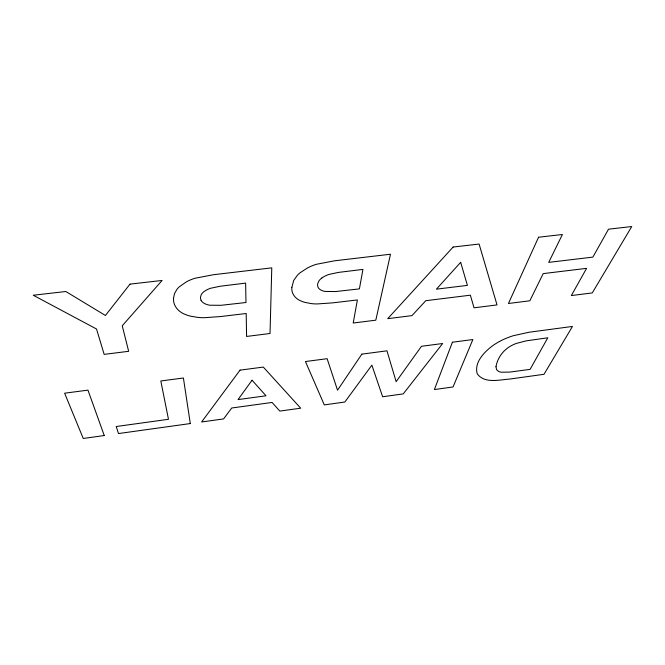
<?xml version="1.0" encoding="UTF-8"?>
<svg xmlns="http://www.w3.org/2000/svg" width="665" height="665" viewBox="0 0 665 665"><rect width="100%" height="100%" fill="white"/><g stroke="black" fill="none" stroke-linecap="round" stroke-linejoin="round"><path stroke-width="1" d="M321.744 278.086L322.808 277.347A17.165 9.077 -12.7 0 1 329.059 274.396L338.477 272.409L362.94 269.4L359.399 288.884L335.476 291.561L324.869 291.42A16.218 8.57 -12.7 0 1 317.745 286.54L317.579 284.795A21.895 11.563 -12.9 0 1 317.77 283.498L318.967 280.871A14.938 7.905 -12.6 0 1 321.744 278.086M499.631 341.411L501.61 340.389A34.347 14.189 -17.1 0 1 513.405 335.684L529.049 332.242L572.465 326.44L544.003 374.295L509.905 379.042C499.382 379.74 484.461 383.938 477.212 373.747C473.945 362.159 484.66 351.536 493.272 345.285A41.488 17.024 -17.1 0 1 499.631 341.411M201.138 300.405L200.556 298.668A22.46 11.962 -8.1 0 1 200.481 297.38L201.204 294.761A15.337 8.171 -7.8 0 1 203.573 291.968L204.546 291.237A17.631 9.377 -7.9 0 1 210.581 288.269L220.198 286.233L245.626 283.107L245.984 302.509L221.063 305.301L209.741 305.218A16.65 8.853 -7.9 0 1 201.104 300.414M173.523 298.294C172.917 305.858 178.677 312.151 185.477 314.528A32.02 16.933 -7.5 0 0 190.98 316.257L197.663 317.371A33.94 17.963 -7.6 0 0 204.313 317.704L220.398 316.565L246.183 313.506L246.599 336.448L270.032 333.498L271.777 267.854L213.473 274.712L194.87 278.286A32.726 17.506 -7.4 0 0 186.283 281.902L179.359 286.79A32.46 17.348 -7.4 0 0 177.048 289.217L174.488 293.573L173.523 298.294M495.982 366.698L496.605 369.69L498.775 371.56A16.816 6.758 -16.7 0 0 501.593 372.217L509.714 372.092L530.096 369.374L547.81 337.778L526.131 340.871L516.514 343.373A17.83 7.34 -17.2 0 0 511.244 345.725C503.339 349.89 497.47 357.903 495.982 366.698M291.877 287.28C291.087 293.124 295.044 298.419 300.256 300.647A31.139 16.409 -12.3 0 0 305.06 302.409L311.104 303.564A33.017 17.406 -12.4 0 0 317.272 303.938L332.591 302.874L357.396 299.94L353.206 323.024L375.808 320.181L390.48 254.23L334.487 260.813L316.332 264.304A31.82 16.966 -12.4 0 0 307.562 267.895L300.098 272.758A31.554 16.816 -12.3 0 0 297.446 275.185L293.689 280.464L291.877 287.28M452.391 342.226L434.386 389.557L453.048 386.964L472.865 339.532L452.391 342.226M538.575 237.23L508.442 303.481L529.847 300.788L543.189 273.614L586.58 268.352L571.335 295.559L592.274 292.924L631.75 226.532L608.508 229.201L592.881 257.106L548.708 262.384L562.399 234.496L538.575 237.23M361.86 354.129L337.537 390.197L327.13 358.693L305.451 361.536L324.296 404.894L344.852 402.026L371.876 365.151L382.641 396.764L403.231 393.896L442.657 343.506L421.477 346.29L396.141 381.66L386.964 350.829L361.86 354.129M252.052 380.23L238.037 399.599L266.017 395.783L252.052 380.23M240.032 370.139L201.62 421.976L223.59 418.917L231.753 407.994L272.076 402.45L279.815 411.086L300.688 408.185L263.307 367.08L240.032 370.139M130.008 284.13L105.427 315.484L65.81 291.503L33.25 295.243L96.516 329L104.164 354.379L128.653 351.295L122.244 325.784L162.11 280.447L130.008 284.13M460.67 262.326L436.423 289.159L467.412 285.385L460.67 262.326M453.139 247.039L387.72 318.676L412.001 315.617L425.775 300.696L470.363 295.185L474.037 307.812L497.021 304.919L479.099 244.055L453.139 247.039M104.255 435.542L83.241 438.468L64.613 393.198L87.946 390.131L104.255 435.542M190.298 423.555L118.511 433.555L116.225 426.514L168.469 419.299L160.822 380.978L183.407 378.003L190.298 423.555"/></g></svg>
